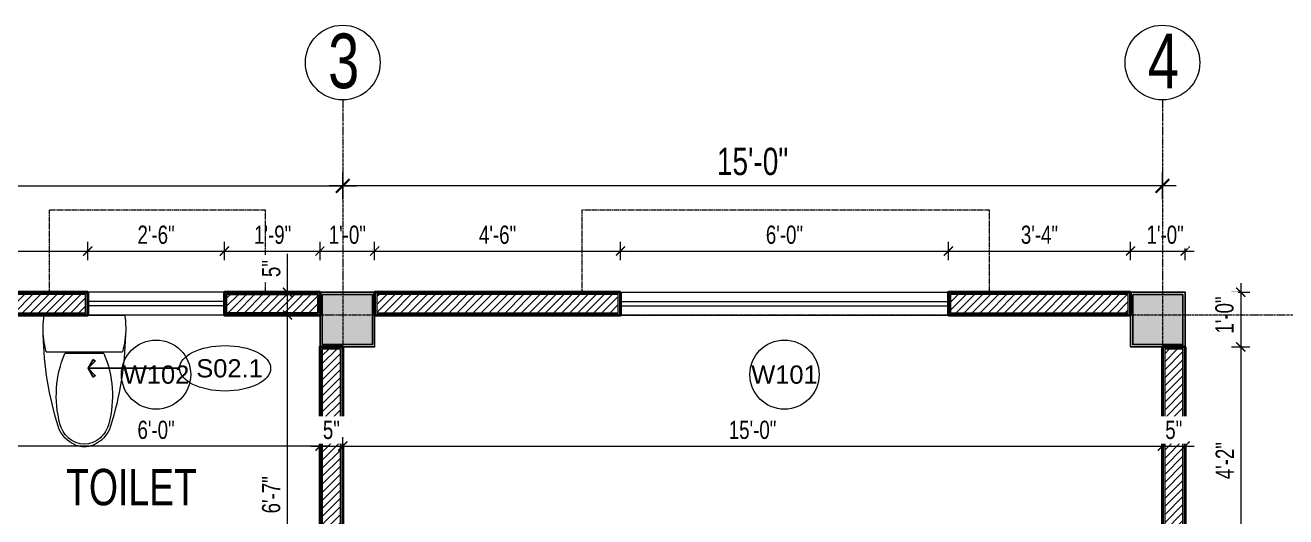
# Model space of a CAD drawing. Header units: inches. Extents: x 735 to 7643, y 526 to 1733.
# Drawn here: x 5037.6 to 5314.5, y 1404.8 to 1512.7 of the extents above; entities that cross this region are included whole.
import ezdxf
from ezdxf.enums import TextEntityAlignment as Align

# ---------------------------------------------------------------- set-up
doc = ezdxf.new("R2010")
doc.units = ezdxf.units.IN
doc.header["$MEASUREMENT"] = 0
doc.linetypes.add('DASH', pattern=[0.35, 0.25, -0.1])
doc.linetypes.add('PHANTOMX2', pattern=[5, 2.5, -0.5, 0.5, -0.5, 0.5, -0.5])
for name, color, linetype in [('COLLUM', 1, 'Continuous'), ('HATCH', 8, 'Continuous'), ('Text', 7, 'Continuous')]:
    doc.layers.add(name, color=color, linetype=linetype)
for name, color, linetype, lineweight in [('Dimension', 22, 'Continuous', 13), ('Door & Window Dim', 5, 'Continuous', 15), ('Glass', 5, 'Continuous', 9), ('grid', 9, 'Continuous', 13), ('Grid marker', 161, 'Continuous', 15), ('Grid Text', 5, 'Continuous', 15), ('I-DOOR-IDEN-N', 7, 'Continuous', 15), ('I-FURN-CODE', 171, 'Continuous', 15), ('I-WC----EXST', 7, 'Continuous', 15), ('Sunshed', 5, 'Continuous', 15), ('wall 05', 3, 'Continuous', 40), ('WINDOW', 140, 'Continuous', 9)]:
    doc.layers.add(name, color=color, linetype=linetype, lineweight=lineweight)
doc.styles.add('Arial', font='arial.ttf')
doc.styles.add('Swiss721', font='swisscl.ttf')
doc.dimstyles.new('DIM08', dxfattribs={"dimtxt": 8, "dimasz": 4, "dimexe": 4, "dimexo": 0, "dimgap": 3, "dimtad": 1, "dimdec": 1, "dimzin": 3, "dimdsep": 46, "dimlunit": 4, "dimtxsty": 'Swiss721', "dimblk": 'ARCHTICK', "dimcen": 0, "dimdle": 4, "dimclrd": 256, "dimclre": 256, "dimclrt": 256, "dimadec": 0, "dimazin": 0, "dimtfac": 1, "dimtdec": 1, "dimtofl": 0, "dimtmove": 0, "dimatfit": 3, "dimldrblk": 'ARCHTICK', "dimfxl": 4, "dimfxlon": 1, "dimtfill": 1, "dimtolj": 1, "dimtzin": 0, "dimlwd": 9, "dimlwe": 9, "dimarcsym": 0})
doc.dimstyles.new('F50', dxfattribs={"dimscale": 50, "dimtxt": 1.6, "dimasz": 1, "dimexe": 1.5, "dimexo": 1, "dimgap": 0.5, "dimtad": 1, "dimdec": 0, "dimzin": 12, "dimdsep": 46, "dimtxsty": 'Arial', "dimblk1": 'ARCHTICK', "dimblk2": 'ARCHTICK', "dimsah": 1, "dimcen": 0, "dimdle": 1.5, "dimclrd": 9, "dimclre": 9, "dimclrt": 2, "dimadec": 0, "dimazin": 3, "dimtfac": 1, "dimtdec": 0, "dimtix": 1, "dimtmove": 2, "dimatfit": 3, "dimldrblk": 'ArrowNote', "dimfxl": 1, "dimtolj": 1, "dimtzin": 0, "dimarcsym": 0})

# ---------------------------------------------------------------- blocks, each defined once
blk = doc.blocks.new('_ArchTick')
at = {"color": 0, "linetype": 'ByBlock', "const_width": 0.15}
blk.add_lwpolyline([(-0.5, -0.5), (0.5, 0.5)], dxfattribs=at)
blk = doc.blocks.new('*D493')
at = {"layer": 'Defpoints', "color": 0, "transparency": 16777216}
for p in [(5051.36, 1463.14), (4999.36, 1454.08), (5051.36, 1454.08)]:
    blk.add_point(p, dxfattribs=at)
at = {"layer": 'Dimension', "lineweight": 9, "transparency": 16777216}
for p, q in [((4999.36, 1461.14), (4999.36, 1465.14)), ((5051.36, 1461.14), (5051.36, 1465.14)), ((4997.36, 1463.14), (5053.36, 1463.14))]:
    blk.add_line(p, q, dxfattribs=at)
at = {"layer": 'Dimension', "lineweight": 9, "transparency": 16777216, "xscale": 2, "yscale": 2, "zscale": 2, "rotation": 180}
blk.add_blockref('_ArchTick', (4999.36, 1463.14), dxfattribs=at)
at = {"layer": 'Dimension', "lineweight": 9, "transparency": 16777216, "xscale": 2, "yscale": 2, "zscale": 2}
blk.add_blockref('_ArchTick', (5051.36, 1463.14), dxfattribs=at)
at = {"layer": 'Dimension', "transparency": 16777216, "insert": (5025.36, 1466.64), "char_height": 4, "attachment_point": 5, "style": 'Swiss721', "bg_fill": 3, "box_fill_scale": 1.25, "bg_fill_color": 256, "bg_fill_true_color": 13158600, "bg_fill_transparency": 0}
blk.add_mtext('\\A1;4\'-4"', dxfattribs=at)
blk = doc.blocks.new('*D494')
at = {"layer": 'Defpoints', "color": 0, "transparency": 16777216}
for p in [(5081.36, 1463.14), (5051.36, 1454.08), (5081.36, 1454.08)]:
    blk.add_point(p, dxfattribs=at)
at = {"layer": 'Door & Window Dim', "lineweight": 9, "transparency": 16777216}
for p, q in [((5051.36, 1461.14), (5051.36, 1465.14)), ((5081.36, 1461.14), (5081.36, 1465.14)), ((5049.36, 1463.14), (5083.36, 1463.14))]:
    blk.add_line(p, q, dxfattribs=at)
at = {"layer": 'Door & Window Dim', "lineweight": 9, "transparency": 16777216, "xscale": 2, "yscale": 2, "zscale": 2, "rotation": 180}
blk.add_blockref('_ArchTick', (5051.36, 1463.14), dxfattribs=at)
at = {"layer": 'Door & Window Dim', "lineweight": 9, "transparency": 16777216, "xscale": 2, "yscale": 2, "zscale": 2}
blk.add_blockref('_ArchTick', (5081.36, 1463.14), dxfattribs=at)
at = {"layer": 'Door & Window Dim', "transparency": 16777216, "insert": (5066.36, 1466.69), "char_height": 4, "attachment_point": 5, "style": 'Swiss721', "bg_fill": 3, "box_fill_scale": 1.25, "bg_fill_color": 256, "bg_fill_true_color": 13158600, "bg_fill_transparency": 0}
blk.add_mtext('\\A1;2\'-6"', dxfattribs=at)
blk = doc.blocks.new('*D495')
at = {"layer": 'Defpoints', "color": 0, "transparency": 16777216}
for p in [(5102.36, 1463.14), (5081.36, 1454.08), (5102.36, 1454.08)]:
    blk.add_point(p, dxfattribs=at)
at = {"layer": 'Dimension', "lineweight": 9, "transparency": 16777216}
for p, q in [((5081.36, 1461.14), (5081.36, 1465.14)), ((5102.36, 1461.14), (5102.36, 1465.14)), ((5079.36, 1463.14), (5104.36, 1463.14))]:
    blk.add_line(p, q, dxfattribs=at)
at = {"layer": 'Dimension', "lineweight": 9, "transparency": 16777216, "xscale": 2, "yscale": 2, "zscale": 2, "rotation": 180}
blk.add_blockref('_ArchTick', (5081.36, 1463.14), dxfattribs=at)
at = {"layer": 'Dimension', "lineweight": 9, "transparency": 16777216, "xscale": 2, "yscale": 2, "zscale": 2}
blk.add_blockref('_ArchTick', (5102.36, 1463.14), dxfattribs=at)
at = {"layer": 'Dimension', "transparency": 16777216, "insert": (5091.96, 1466.69), "char_height": 4, "attachment_point": 5, "style": 'Swiss721', "bg_fill": 3, "box_fill_scale": 1.25, "bg_fill_color": 256, "bg_fill_true_color": 13158600, "bg_fill_transparency": 0}
blk.add_mtext('\\A1;1\'-9"', dxfattribs=at)
blk = doc.blocks.new('*D413')
at = {"layer": 'Defpoints', "color": 0, "transparency": 16777216}
for p in [(5102.36, 1454.08), (5114.36, 1454.08)]:
    blk.add_point(p, dxfattribs=at)
at = {"layer": 'Dimension', "lineweight": 9, "transparency": 16777216}
for p, q in [((5102.36, 1461.14), (5102.36, 1465.14)), ((5114.36, 1461.14), (5114.36, 1465.14)), ((5100.36, 1463.14), (5116.36, 1463.14))]:
    blk.add_line(p, q, dxfattribs=at)
at = {"layer": 'Dimension', "lineweight": 9, "transparency": 16777216, "xscale": 2, "yscale": 2, "zscale": 2, "rotation": 180}
blk.add_blockref('_ArchTick', (5102.36, 1463.14), dxfattribs=at)
at = {"layer": 'Dimension', "lineweight": 9, "transparency": 16777216, "xscale": 2, "yscale": 2, "zscale": 2}
blk.add_blockref('_ArchTick', (5114.36, 1463.14), dxfattribs=at)
at = {"layer": 'Dimension', "transparency": 16777216, "insert": (5108.36, 1466.69), "char_height": 4, "attachment_point": 5, "style": 'Swiss721', "bg_fill": 3, "box_fill_scale": 1.25, "bg_fill_color": 256, "bg_fill_true_color": 13158600, "bg_fill_transparency": 0}
blk.add_mtext('\\A1;1\'-0"', dxfattribs=at)
at = {"layer": 'Defpoints', "color": 0, "transparency": 16777216}
blk.add_point((5114.36, 1463.14), dxfattribs=at)
blk = doc.blocks.new('*D414')
at = {"layer": 'Defpoints', "color": 0, "transparency": 16777216}
for p in [(5168.36, 1463.14), (5114.36, 1454.08), (5168.36, 1454.08)]:
    blk.add_point(p, dxfattribs=at)
at = {"layer": 'Dimension', "lineweight": 9, "transparency": 16777216}
for p, q in [((5114.36, 1461.14), (5114.36, 1465.14)), ((5168.36, 1461.14), (5168.36, 1465.14)), ((5112.36, 1463.14), (5170.36, 1463.14))]:
    blk.add_line(p, q, dxfattribs=at)
at = {"layer": 'Dimension', "lineweight": 9, "transparency": 16777216, "xscale": 2, "yscale": 2, "zscale": 2, "rotation": 180}
blk.add_blockref('_ArchTick', (5114.36, 1463.14), dxfattribs=at)
at = {"layer": 'Dimension', "lineweight": 9, "transparency": 16777216, "xscale": 2, "yscale": 2, "zscale": 2}
blk.add_blockref('_ArchTick', (5168.36, 1463.14), dxfattribs=at)
at = {"layer": 'Dimension', "transparency": 16777216, "insert": (5141.36, 1466.69), "char_height": 4, "attachment_point": 5, "style": 'Swiss721', "bg_fill": 3, "box_fill_scale": 1.25, "bg_fill_color": 256, "bg_fill_true_color": 13158600, "bg_fill_transparency": 0}
blk.add_mtext('\\A1;4\'-6"', dxfattribs=at)
blk = doc.blocks.new('*D496')
at = {"layer": 'Defpoints', "color": 0, "transparency": 16777216}
for p in [(5240.36, 1463.14), (5168.36, 1454.08), (5240.36, 1454.08)]:
    blk.add_point(p, dxfattribs=at)
at = {"layer": 'Door & Window Dim', "lineweight": 9, "transparency": 16777216}
for p, q in [((5168.36, 1461.14), (5168.36, 1465.14)), ((5240.36, 1461.14), (5240.36, 1465.14)), ((5166.36, 1463.14), (5242.36, 1463.14))]:
    blk.add_line(p, q, dxfattribs=at)
at = {"layer": 'Door & Window Dim', "lineweight": 9, "transparency": 16777216, "xscale": 2, "yscale": 2, "zscale": 2, "rotation": 180}
blk.add_blockref('_ArchTick', (5168.36, 1463.14), dxfattribs=at)
at = {"layer": 'Door & Window Dim', "lineweight": 9, "transparency": 16777216, "xscale": 2, "yscale": 2, "zscale": 2}
blk.add_blockref('_ArchTick', (5240.36, 1463.14), dxfattribs=at)
at = {"layer": 'Door & Window Dim', "transparency": 16777216, "insert": (5204.36, 1466.69), "char_height": 4, "attachment_point": 5, "style": 'Swiss721', "bg_fill": 3, "box_fill_scale": 1.25, "bg_fill_color": 256, "bg_fill_true_color": 13158600, "bg_fill_transparency": 0}
blk.add_mtext('\\A1;6\'-0"', dxfattribs=at)
blk = doc.blocks.new('*D497')
at = {"layer": 'Defpoints', "color": 0, "transparency": 16777216}
for p in [(5280.36, 1463.14), (5240.36, 1454.08), (5280.36, 1454.08)]:
    blk.add_point(p, dxfattribs=at)
at = {"layer": 'Dimension', "lineweight": 9, "transparency": 16777216}
for p, q in [((5240.36, 1461.14), (5240.36, 1465.14)), ((5280.36, 1461.14), (5280.36, 1465.14)), ((5238.36, 1463.14), (5282.36, 1463.14))]:
    blk.add_line(p, q, dxfattribs=at)
at = {"layer": 'Dimension', "lineweight": 9, "transparency": 16777216, "xscale": 2, "yscale": 2, "zscale": 2, "rotation": 180}
blk.add_blockref('_ArchTick', (5240.36, 1463.14), dxfattribs=at)
at = {"layer": 'Dimension', "lineweight": 9, "transparency": 16777216, "xscale": 2, "yscale": 2, "zscale": 2}
blk.add_blockref('_ArchTick', (5280.36, 1463.14), dxfattribs=at)
at = {"layer": 'Dimension', "transparency": 16777216, "insert": (5260.36, 1466.69), "char_height": 4, "attachment_point": 5, "style": 'Swiss721', "bg_fill": 3, "box_fill_scale": 1.25, "bg_fill_color": 256, "bg_fill_true_color": 13158600, "bg_fill_transparency": 0}
blk.add_mtext('\\A1;3\'-4"', dxfattribs=at)
blk = doc.blocks.new('*D415')
at = {"layer": 'Defpoints', "color": 0, "transparency": 16777216}
for p in [(5280.36, 1454.08), (5292.36, 1454.08)]:
    blk.add_point(p, dxfattribs=at)
at = {"layer": 'Dimension', "lineweight": 9, "transparency": 16777216}
for p, q in [((5280.36, 1461.14), (5280.36, 1465.14)), ((5292.36, 1461.14), (5292.36, 1465.14)), ((5278.36, 1463.14), (5294.36, 1463.14))]:
    blk.add_line(p, q, dxfattribs=at)
at = {"layer": 'Dimension', "lineweight": 9, "transparency": 16777216, "xscale": 2, "yscale": 2, "zscale": 2, "rotation": 180}
blk.add_blockref('_ArchTick', (5280.36, 1463.14), dxfattribs=at)
at = {"layer": 'Dimension', "lineweight": 9, "transparency": 16777216, "xscale": 2, "yscale": 2, "zscale": 2}
blk.add_blockref('_ArchTick', (5292.36, 1463.14), dxfattribs=at)
at = {"layer": 'Dimension', "transparency": 16777216, "insert": (5287.96, 1466.69), "char_height": 4, "attachment_point": 5, "style": 'Swiss721', "bg_fill": 3, "box_fill_scale": 1.25, "bg_fill_color": 256, "bg_fill_true_color": 13158600, "bg_fill_transparency": 0}
blk.add_mtext('\\A1;1\'-0"', dxfattribs=at)
at = {"layer": 'Defpoints', "color": 0, "transparency": 16777216}
blk.add_point((5292.36, 1463.14), dxfattribs=at)
blk = doc.blocks.new('*D416')
at = {"layer": 'Defpoints', "color": 0, "transparency": 16777216}
for p in [(5292.36, 1454.08), (5292.36, 1442.08), (5304.56, 1442.08)]:
    blk.add_point(p, dxfattribs=at)
at = {"layer": 'Dimension', "lineweight": 9, "transparency": 16777216}
for p, q in [((5302.56, 1454.08), (5306.56, 1454.08)), ((5304.56, 1456.08), (5304.56, 1440.08)), ((5302.56, 1442.08), (5306.56, 1442.08))]:
    blk.add_line(p, q, dxfattribs=at)
at = {"layer": 'Dimension', "lineweight": 9, "transparency": 16777216, "xscale": 2, "yscale": 2, "zscale": 2}
for p, rotation in [((5304.56, 1454.08), 90), ((5304.56, 1442.08), 270)]:
    blk.add_blockref('_ArchTick', p, dxfattribs=dict(at, rotation=rotation))
at = {"layer": 'Dimension', "transparency": 16777216, "insert": (5301.01, 1449.08), "char_height": 4, "attachment_point": 5, "rotation": 90, "style": 'Swiss721', "bg_fill": 3, "box_fill_scale": 1.25, "bg_fill_color": 256, "bg_fill_true_color": 13158600, "bg_fill_transparency": 0}
blk.add_mtext('\\A1;1\'-0"', dxfattribs=at)
blk = doc.blocks.new('*D498')
at = {"layer": 'Defpoints', "color": 0, "transparency": 16777216}
for p in [(5292.36, 1442.08), (5292.36, 1392.08), (5304.56, 1392.08)]:
    blk.add_point(p, dxfattribs=at)
at = {"layer": 'Dimension', "lineweight": 9, "transparency": 16777216}
for p, q in [((5304.56, 1444.08), (5304.56, 1390.08)), ((5302.56, 1442.08), (5306.56, 1442.08)), ((5302.56, 1392.08), (5306.56, 1392.08))]:
    blk.add_line(p, q, dxfattribs=at)
at = {"layer": 'Dimension', "lineweight": 9, "transparency": 16777216, "xscale": 2, "yscale": 2, "zscale": 2}
for p, rotation in [((5304.56, 1442.08), 90), ((5304.56, 1392.08), 270)]:
    blk.add_blockref('_ArchTick', p, dxfattribs=dict(at, rotation=rotation))
at = {"layer": 'Dimension', "transparency": 16777216, "insert": (5301.05, 1417.08), "char_height": 4, "attachment_point": 5, "rotation": 90, "style": 'Swiss721', "bg_fill": 3, "box_fill_scale": 1.25, "bg_fill_color": 256, "bg_fill_true_color": 13158600, "bg_fill_transparency": 0}
blk.add_mtext('\\A1;4\'-2"', dxfattribs=at)
blk = doc.blocks.new('*D453')
at = {"layer": 'Defpoints', "color": 0, "transparency": 16777216}
for p in [(5107.36, 1477.46), (4937.36, 1472.15), (5107.36, 1459.57)]:
    blk.add_point(p, dxfattribs=at)
at = {"layer": 'Dimension', "lineweight": 9, "transparency": 16777216}
for p, q in [((4937.36, 1474.46), (4937.36, 1480.46)), ((5107.36, 1474.46), (5107.36, 1480.46)), ((4934.36, 1477.46), (5110.36, 1477.46))]:
    blk.add_line(p, q, dxfattribs=at)
at = {"layer": 'Dimension', "lineweight": 9, "transparency": 16777216, "xscale": 3, "yscale": 3, "zscale": 3, "rotation": 180}
blk.add_blockref('_ArchTick', (4937.36, 1477.46), dxfattribs=at)
at = {"layer": 'Dimension', "lineweight": 9, "transparency": 16777216, "xscale": 3, "yscale": 3, "zscale": 3}
blk.add_blockref('_ArchTick', (5107.36, 1477.46), dxfattribs=at)
at = {"layer": 'Dimension', "transparency": 16777216, "insert": (5022.36, 1482.72), "char_height": 6, "attachment_point": 5, "style": 'Swiss721', "bg_fill": 3, "box_fill_scale": 1.25, "bg_fill_color": 256, "bg_fill_true_color": 13158600, "bg_fill_transparency": 0}
blk.add_mtext('\\A1;14\'-2"', dxfattribs=at)
blk = doc.blocks.new('*D454')
at = {"layer": 'Defpoints', "color": 0, "transparency": 16777216}
for p in [(5107.36, 1477.46), (5287.36, 1472.89), (5107.36, 1459.57)]:
    blk.add_point(p, dxfattribs=at)
at = {"layer": 'Dimension', "lineweight": 9, "transparency": 16777216}
for p, q in [((5107.36, 1474.46), (5107.36, 1480.46)), ((5287.36, 1474.46), (5287.36, 1480.46)), ((5290.36, 1477.46), (5104.36, 1477.46))]:
    blk.add_line(p, q, dxfattribs=at)
at = {"layer": 'Dimension', "lineweight": 9, "transparency": 16777216, "xscale": 3, "yscale": 3, "zscale": 3, "rotation": 180}
blk.add_blockref('_ArchTick', (5107.36, 1477.46), dxfattribs=at)
at = {"layer": 'Dimension', "lineweight": 9, "transparency": 16777216, "xscale": 3, "yscale": 3, "zscale": 3}
blk.add_blockref('_ArchTick', (5287.36, 1477.46), dxfattribs=at)
at = {"layer": 'Dimension', "transparency": 16777216, "insert": (5197.36, 1482.78), "char_height": 6, "attachment_point": 5, "style": 'Swiss721', "bg_fill": 3, "box_fill_scale": 1.25, "bg_fill_color": 256, "bg_fill_true_color": 13158600, "bg_fill_transparency": 0}
blk.add_mtext('\\A1;15\'-0"', dxfattribs=at)
blk = doc.blocks.new('*D464')
at = {"layer": 'Defpoints', "color": 0, "transparency": 16777216}
for p in [(5030.36, 1420.28), (5030.36, 1420.06), (5102.36, 1420.06)]:
    blk.add_point(p, dxfattribs=at)
at = {"layer": 'Dimension', "lineweight": 9, "transparency": 16777216}
for p, q in [((5104.36, 1420.28), (5028.36, 1420.28)), ((5030.36, 1420.06), (5030.36, 1422.28)), ((5102.36, 1420.06), (5102.36, 1422.28))]:
    blk.add_line(p, q, dxfattribs=at)
at = {"layer": 'Dimension', "lineweight": 9, "transparency": 16777216, "xscale": 2, "yscale": 2, "zscale": 2, "rotation": 180}
blk.add_blockref('_ArchTick', (5030.36, 1420.28), dxfattribs=at)
at = {"layer": 'Dimension', "lineweight": 9, "transparency": 16777216, "xscale": 2, "yscale": 2, "zscale": 2}
blk.add_blockref('_ArchTick', (5102.36, 1420.28), dxfattribs=at)
at = {"layer": 'Dimension', "transparency": 16777216, "insert": (5066.36, 1423.83), "char_height": 4, "attachment_point": 5, "style": 'Swiss721', "bg_fill": 3, "box_fill_scale": 1.25, "bg_fill_color": 256, "bg_fill_true_color": 13158600, "bg_fill_transparency": 0}
blk.add_mtext('\\A1;6\'-0"', dxfattribs=at)
blk = doc.blocks.new('*D470')
at = {"layer": 'Defpoints', "color": 0, "transparency": 16777216}
blk.add_point((5107.36, 1416.81), dxfattribs=at)
at = {"layer": 'Dimension', "lineweight": 9, "transparency": 16777216}
for p, q in [((5100.36, 1420.28), (5109.36, 1420.28)), ((5102.36, 1420.06), (5102.36, 1422.28)), ((5107.36, 1418.28), (5107.36, 1422.28))]:
    blk.add_line(p, q, dxfattribs=at)
at = {"layer": 'Dimension', "lineweight": 9, "transparency": 16777216, "xscale": 2, "yscale": 2, "zscale": 2, "rotation": 180}
blk.add_blockref('_ArchTick', (5102.36, 1420.28), dxfattribs=at)
at = {"layer": 'Dimension', "lineweight": 9, "transparency": 16777216, "xscale": 2, "yscale": 2, "zscale": 2}
blk.add_blockref('_ArchTick', (5107.36, 1420.28), dxfattribs=at)
at = {"layer": 'Dimension', "transparency": 16777216, "insert": (5104.86, 1423.82), "char_height": 4, "attachment_point": 5, "style": 'Swiss721', "bg_fill": 3, "box_fill_scale": 1.25, "bg_fill_color": 256, "bg_fill_true_color": 13158600, "bg_fill_transparency": 0}
blk.add_mtext('\\A1;5"', dxfattribs=at)
at = {"layer": 'Defpoints', "color": 0, "transparency": 16777216}
for p in [(5107.36, 1420.28), (5102.36, 1420.06)]:
    blk.add_point(p, dxfattribs=at)
blk = doc.blocks.new('*D471')
at = {"layer": 'Defpoints', "color": 0, "transparency": 16777216}
for p in [(5287.36, 1420.28), (5107.36, 1416.81), (5287.36, 1409.4)]:
    blk.add_point(p, dxfattribs=at)
at = {"layer": 'Dimension', "lineweight": 9, "transparency": 16777216}
for p, q in [((5105.36, 1420.28), (5289.36, 1420.28)), ((5107.36, 1418.28), (5107.36, 1422.28)), ((5287.36, 1418.28), (5287.36, 1422.28))]:
    blk.add_line(p, q, dxfattribs=at)
at = {"layer": 'Dimension', "lineweight": 9, "transparency": 16777216, "xscale": 2, "yscale": 2, "zscale": 2, "rotation": 180}
blk.add_blockref('_ArchTick', (5107.36, 1420.28), dxfattribs=at)
at = {"layer": 'Dimension', "lineweight": 9, "transparency": 16777216, "xscale": 2, "yscale": 2, "zscale": 2}
blk.add_blockref('_ArchTick', (5287.36, 1420.28), dxfattribs=at)
at = {"layer": 'Dimension', "transparency": 16777216, "insert": (5197.36, 1423.83), "char_height": 4, "attachment_point": 5, "style": 'Swiss721', "bg_fill": 3, "box_fill_scale": 1.25, "bg_fill_color": 256, "bg_fill_true_color": 13158600, "bg_fill_transparency": 0}
blk.add_mtext('\\A1;15\'-0"', dxfattribs=at)
blk = doc.blocks.new('*D472')
at = {"layer": 'Defpoints', "color": 0, "transparency": 16777216}
for p in [(5287.36, 1409.4), (5292.36, 1409.4)]:
    blk.add_point(p, dxfattribs=at)
at = {"layer": 'Dimension', "lineweight": 9, "transparency": 16777216}
for p, q in [((5285.36, 1420.28), (5294.36, 1420.28)), ((5287.36, 1418.28), (5287.36, 1422.28)), ((5292.36, 1418.28), (5292.36, 1422.28))]:
    blk.add_line(p, q, dxfattribs=at)
at = {"layer": 'Dimension', "lineweight": 9, "transparency": 16777216, "xscale": 2, "yscale": 2, "zscale": 2, "rotation": 180}
blk.add_blockref('_ArchTick', (5287.36, 1420.28), dxfattribs=at)
at = {"layer": 'Dimension', "lineweight": 9, "transparency": 16777216, "xscale": 2, "yscale": 2, "zscale": 2}
blk.add_blockref('_ArchTick', (5292.36, 1420.28), dxfattribs=at)
at = {"layer": 'Dimension', "transparency": 16777216, "insert": (5289.86, 1423.82), "char_height": 4, "attachment_point": 5, "style": 'Swiss721', "bg_fill": 3, "box_fill_scale": 1.25, "bg_fill_color": 256, "bg_fill_true_color": 13158600, "bg_fill_transparency": 0}
blk.add_mtext('\\A1;5"', dxfattribs=at)
at = {"layer": 'Defpoints', "color": 0, "transparency": 16777216}
blk.add_point((5292.36, 1420.28), dxfattribs=at)
blk = doc.blocks.new('*D475')
at = {"layer": 'Defpoints', "color": 0, "transparency": 16777216}
for p in [(5095.21, 1449.08), (5100.5, 1449.08), (5099.03, 1370.08)]:
    blk.add_point(p, dxfattribs=at)
at = {"layer": 'Dimension', "lineweight": 9, "transparency": 16777216}
for p, q in [((5095.21, 1368.08), (5095.21, 1451.08)), ((5097.21, 1449.08), (5093.21, 1449.08)), ((5097.21, 1370.08), (5093.21, 1370.08))]:
    blk.add_line(p, q, dxfattribs=at)
at = {"layer": 'Dimension', "lineweight": 9, "transparency": 16777216, "xscale": 2, "yscale": 2, "zscale": 2}
for p, rotation in [((5095.21, 1449.08), 90), ((5095.21, 1370.08), 270)]:
    blk.add_blockref('_ArchTick', p, dxfattribs=dict(at, rotation=rotation))
at = {"layer": 'Dimension', "transparency": 16777216, "insert": (5091.66, 1409.58), "char_height": 4, "attachment_point": 5, "rotation": 90, "style": 'Swiss721', "bg_fill": 3, "box_fill_scale": 1.25, "bg_fill_color": 256, "bg_fill_true_color": 13158600, "bg_fill_transparency": 0}
blk.add_mtext('\\A1;6\'-7"', dxfattribs=at)
blk = doc.blocks.new('*D476')
at = {"layer": 'Defpoints', "color": 0, "transparency": 16777216}
for p in [(5095.21, 1454.08), (5100.5, 1454.08), (5100.5, 1449.08)]:
    blk.add_point(p, dxfattribs=at)
at = {"layer": 'Dimension', "lineweight": 9, "transparency": 16777216}
for p, q in [((5095.21, 1454.08), (5095.21, 1462.5)), ((5097.21, 1454.08), (5093.21, 1454.08)), ((5095.21, 1447.08), (5095.21, 1454.08)), ((5097.21, 1449.08), (5093.21, 1449.08))]:
    blk.add_line(p, q, dxfattribs=at)
at = {"layer": 'Dimension', "lineweight": 9, "transparency": 16777216, "xscale": 2, "yscale": 2, "zscale": 2}
for p, rotation in [((5095.21, 1454.08), 90), ((5095.21, 1449.08), 270)]:
    blk.add_blockref('_ArchTick', p, dxfattribs=dict(at, rotation=rotation))
at = {"layer": 'Dimension', "transparency": 16777216, "insert": (5091.67, 1459.29), "char_height": 4, "attachment_point": 5, "rotation": 90, "style": 'Swiss721', "bg_fill": 3, "box_fill_scale": 1.25, "bg_fill_color": 256, "bg_fill_true_color": 13158600, "bg_fill_transparency": 0}
blk.add_mtext('\\A1;5"', dxfattribs=at)
blk = doc.blocks.new('wall&door')
at = {"color": 0, "linetype": 'ByBlock', "lineweight": -2}
blk.add_circle((0, 0), 3.04, dxfattribs=at)
at = {"color": 0, "linetype": 'ByBlock', "lineweight": -2, "ltscale": 25.4, "style": 'Arial'}
blk.add_attdef('PT1', text='', height=1.6, dxfattribs=at).set_placement((0, 0), align=Align.MIDDLE_CENTER)
blk = doc.blocks.new('$plan$00000388')
for p, q in [((-202.5, -209.5), (-202.5, 209.5)), ((0, -220.8), (0, 220.8)), ((-211.8, 107.7), (-211.8, -107.7))]:
    blk.add_line(p, q)
blk.add_lwpolyline([(-202.5, -209.5), (-151.6, -220.9), (-102.2, -226.4), (-50.2, -226.4), (0, -220.8)])
for centre, radius, start, end in [((-70.5, -1596.9), 1822.9, 91.22237, 107.24774), ((-76.2, -236.2), 463.3, 97.73995, 105.82198), ((-76.2, -236.2), 463.3, 80.53768, 97.73995), ((-562.5, -12.2), 163.6, 107.24774, 159.54761), ((-443.4, -448.2), 602.2, 67.37374, 104.77857), ((-580.4, 0), 128.7, 136.85426, 223.14574), ((-555.5, -23.3), 162.7, 104.77857, 136.85426), ((-595.2, 0), 128.7, 159.54761, 200.45239), ((-562.5, 12.2), 163.6, 200.45239, 252.75226), ((-555.5, 23.3), 162.7, 223.14574, 255.22143), ((-443.4, 448.2), 602.2, 255.22143, 292.62626), ((-70.5, 1596.9), 1822.9, 252.75226, 268.77763)]:
    blk.add_arc(centre, radius, start, end)
blk = doc.blocks.new('ArrowNote')
at = {"linetype": 'ByBlock', "lineweight": -2}
h = blk.add_hatch(color=0, dxfattribs=at)
h.paths.add_polyline_path([(-0.56, -0.96), (-0.79, -0.79), (0, 0)])
h.paths.add_polyline_path([(-0.56, 0.96), (0, 0), (-0.79, 0.79)])
at = {"color": 0, "linetype": 'ByBlock', "lineweight": -2}
blk.add_lwpolyline([(0, 0), (-2, 0)], dxfattribs=at)
for points in [[(-0.56, 0.96), (0, 0), (-0.79, 0.79)], [(-0.56, -0.96), (-0.79, -0.79), (0, 0)]]:
    blk.add_lwpolyline(points, close=True, dxfattribs=at)
blk = doc.blocks.new('Floor Fin')
at = {"extrusion": (0, 0, -1)}
blk.add_ellipse((0, 0), major_axis=(4, 0), ratio=0.5, start_param=4.712389, end_param=10.995574, dxfattribs=at)
at = {"color": 0, "linetype": 'ByBlock', "lineweight": -2, "ltscale": 25.4, "style": 'Arial'}
blk.add_attdef('CA3', text='', height=1.6, dxfattribs=at).set_placement((0, 0), align=Align.MIDDLE_CENTER)

msp = doc.modelspace()

# ---------------------------------------------------------------- linework, layer by layer
at = {"layer": 'Glass', "ltscale": 10}
for points in [[(5081.36, 1452.08), (5051.36, 1452.08)], [(5081.36, 1451.08), (5051.36, 1451.08)], [(5168.36, 1452.08), (5240.36, 1452.08)], [(5168.36, 1451.08), (5240.36, 1451.08)]]:
    msp.add_lwpolyline(points, dxfattribs=at)
at = {"layer": 'Grid marker'}
for centre in [(5107.36, 1504.54), (5287.36, 1504.54)]:
    msp.add_circle(centre, 8.21, dxfattribs=at)
at = {"layer": 'HATCH', "lineweight": 0}
msp.add_lwpolyline([(5106.86, 1441.58), (5102.86, 1441.58), (5102.86, 1314.58), (5106.86, 1314.58)], close=True, dxfattribs=at)
at = {"layer": 'wall 05'}
msp.add_lwpolyline([(5107.36, 1442.08), (5102.36, 1442.08), (5102.36, 1314.08), (5107.36, 1314.08)], close=True, dxfattribs=at)
at = {"layer": 'WINDOW', "linetype": 'Continuous', "ltscale": 10}
for points in [[(5081.36, 1454.08), (5051.36, 1454.08)], [(5168.36, 1454.08), (5240.36, 1454.08)], [(5081.36, 1449.08), (5051.36, 1449.08)], [(5168.36, 1449.08), (5240.36, 1449.08)]]:
    msp.add_lwpolyline(points, dxfattribs=at)

# ---------------------------------------------------------------- block references
at = {"layer": 'I-DOOR-IDEN-N'}
ref = msp.add_blockref('wall&door', (5066.36, 1435.99), dxfattribs=dict(at, xscale=2.5, yscale=2.5, zscale=2.5))
ref.add_attrib('PT1', 'W102', dxfattribs={"layer": '0', "color": 7, "linetype": 'ByBlock', "lineweight": -2, "ltscale": 25.4, "height": 4, "style": 'Arial'}).set_placement((5066.36, 1435.99), align=Align.MIDDLE_CENTER)
ref = msp.add_blockref('wall&door', (5204.36, 1435.99), dxfattribs=dict(at, xscale=2.5, yscale=2.5, zscale=2.5))
ref.add_attrib('PT1', 'W101', dxfattribs={"layer": '0', "color": 7, "linetype": 'ByBlock', "lineweight": -2, "ltscale": 25.4, "height": 4, "style": 'Arial'}).set_placement((5204.36, 1435.99), align=Align.MIDDLE_CENTER)

# ---------------------------------------------------------------- texts
at = {"layer": 'Grid Text', "char_height": 12, "attachment_point": 2, "style": 'Swiss721'}
for s, insert in [('3', (5107.57, 1510.91)), ('4', (5287.57, 1510.91))]:
    msp.add_mtext(s, dxfattribs=dict(at, insert=insert))
at = {"layer": 'Text', "insert": (5046.61, 1415.28), "char_height": 8, "width": 92.6076, "attachment_point": 1, "style": 'Swiss721'}
msp.add_mtext('TOILET', dxfattribs=at)

# ---------------------------------------------------------------- leaders
at = {"layer": 'I-FURN-CODE'}
msp.add_leader([(5051.41, 1437.37), (5063.29, 1437.37), (5071.52, 1437.37)], dimstyle='F50', override={"dimasz": 0.04, "dimtad": 0, "dimfxl": 0.18}, dxfattribs=at)

# ---------------------------------------------------------------- next in the draw order: dimensions: what is measured, and where the dimension line sits
at = {"layer": 'Dimension'}
dim = msp.add_linear_dim(base=(5051.36, 1463.14), p1=(4999.36, 1454.08), p2=(5051.36, 1454.08), dimstyle='DIM08', override={"dimscale": 0.5, "dimarcsym": 2}, dxfattribs=at)
dim.commit()
dim.dimension.update_dxf_attribs({"geometry": '*D493', "text_midpoint": (5025.36, 1466.64)})

# ---------------------------------------------------------------- next in the draw order: dimensions: what is measured, and where the dimension line sits
at = {"layer": 'Door & Window Dim'}
dim = msp.add_linear_dim(base=(5081.36, 1463.14), p1=(5051.36, 1454.08), p2=(5081.36, 1454.08), dimstyle='DIM08', override={"dimscale": 0.5, "dimarcsym": 2}, dxfattribs=at)
dim.commit()
dim.dimension.update_dxf_attribs({"geometry": '*D494', "text_midpoint": (5066.36, 1466.69)})

# ---------------------------------------------------------------- next in the draw order: linework, layer by layer
at = {"layer": 'HATCH', "lineweight": 0}
msp.add_lwpolyline([(5050.86, 1453.58), (4999.86, 1453.58), (4999.86, 1449.58), (5025.86, 1449.58), (5025.86, 1365.58), (5071.86, 1365.58), (5071.86, 1369.58), (5029.86, 1369.58), (5029.86, 1449.58), (5050.86, 1449.58)], close=True, dxfattribs=at)
at = {"layer": 'wall 05'}
msp.add_lwpolyline([(5051.36, 1454.08), (4999.36, 1454.08), (4999.36, 1449.08), (5025.36, 1449.08), (5025.36, 1365.08), (5072.36, 1365.08), (5072.36, 1370.08), (5030.36, 1370.08), (5030.36, 1449.08), (5051.36, 1449.08)], close=True, dxfattribs=at)

# ---------------------------------------------------------------- next in the draw order: dimensions: what is measured, and where the dimension line sits
at = {"layer": 'Dimension'}
dim = msp.add_linear_dim(base=(5102.36, 1463.14), p1=(5081.36, 1454.08), p2=(5102.36, 1454.08), dimstyle='DIM08', override={"dimscale": 0.5, "dimarcsym": 2}, dxfattribs=at)
dim.commit()
dim.dimension.update_dxf_attribs({"geometry": '*D495', "text_midpoint": (5091.96, 1463.14), "dimtype": 160})

# ---------------------------------------------------------------- next in the draw order: dimensions: what is measured, and where the dimension line sits
dim = msp.add_linear_dim(base=(5114.36, 1463.14), p1=(5102.36, 1454.08), p2=(5114.36, 1454.08), dimstyle='DIM08', override={"dimscale": 0.5, "dimarcsym": 2}, dxfattribs=at)
dim.commit()
dim.dimension.update_dxf_attribs({"geometry": '*D413', "text_midpoint": (5108.36, 1463.14), "dimtype": 160})

# ---------------------------------------------------------------- next in the draw order: hatches: boundary and pattern name
at = {"layer": 'HATCH', "lineweight": 0}
h = msp.add_hatch(dxfattribs=at)
h.set_pattern_fill('ANSI31', color=256, scale=10, style=0)
h.set_pattern_definition([(45, (-141572.9322, -170346.7536), (-0.8838834765, 0.8838834765), [])])
h.paths.add_polyline_path([(5106.86, 1441.58), (5102.86, 1441.58), (5102.86, 1314.58), (5106.86, 1314.58)])
h.paths.add_polyline_path([(5101.86, 1449.58), (5101.86, 1453.58), (5081.86, 1453.58), (5081.86, 1449.58)])

# ---------------------------------------------------------------- next in the draw order: linework, layer by layer
at = {"layer": 'grid', "linetype": 'PHANTOMX2', "ltscale": 0.2}
msp.add_line((5107.36, 1496.33), (5107.36, 945.76), dxfattribs=at)
at = {"layer": 'HATCH'}
msp.add_lwpolyline([(5101.86, 1453.58), (5081.86, 1453.58), (5081.86, 1449.58), (5101.86, 1449.58)], close=True, dxfattribs=at)
at = {"layer": 'wall 05'}
msp.add_lwpolyline([(5102.36, 1454.08), (5081.36, 1454.08), (5081.36, 1449.08), (5102.36, 1449.08)], close=True, dxfattribs=at)

# ---------------------------------------------------------------- next in the draw order: dimensions: what is measured, and where the dimension line sits
at = {"layer": 'Dimension'}
dim = msp.add_linear_dim(base=(5168.36, 1463.14), p1=(5114.36, 1454.08), p2=(5168.36, 1454.08), dimstyle='DIM08', override={"dimscale": 0.5, "dimarcsym": 2}, dxfattribs=at)
dim.commit()
dim.dimension.update_dxf_attribs({"geometry": '*D414', "text_midpoint": (5141.36, 1466.69)})

# ---------------------------------------------------------------- next in the draw order: linework, layer by layer
at = {"layer": 'COLLUM'}
msp.add_lwpolyline([(5102.36, 1454.08), (5114.36, 1454.08), (5114.36, 1442.08), (5102.36, 1442.08)], close=True, dxfattribs=at)
at = {"layer": 'HATCH'}
msp.add_lwpolyline([(5102.86, 1453.58), (5113.86, 1453.58), (5113.86, 1442.58), (5102.86, 1442.58)], close=True, dxfattribs=at)

# ---------------------------------------------------------------- next in the draw order: dimensions: what is measured, and where the dimension line sits
at = {"layer": 'Dimension'}
dim = msp.add_linear_dim(base=(5107.36, 1477.46), p1=(4937.36, 1472.15), p2=(5107.36, 1459.57), dimstyle='DIM08', override={"dimscale": 0.75, "dimarcsym": 1}, dxfattribs=at)
dim.commit()
dim.dimension.update_dxf_attribs({"geometry": '*D453', "text_midpoint": (5022.36, 1482.72)})
at = {"layer": 'Door & Window Dim'}
dim = msp.add_linear_dim(base=(5240.36, 1463.14), p1=(5168.36, 1454.08), p2=(5240.36, 1454.08), dimstyle='DIM08', override={"dimscale": 0.5, "dimarcsym": 2}, dxfattribs=at)
dim.commit()
dim.dimension.update_dxf_attribs({"geometry": '*D496', "text_midpoint": (5204.36, 1466.69)})

# ---------------------------------------------------------------- next in the draw order: linework, layer by layer
at = {"layer": 'HATCH', "lineweight": 0}
msp.add_lwpolyline([(5167.86, 1453.58), (5114.86, 1453.58), (5114.86, 1449.58), (5167.86, 1449.58)], close=True, dxfattribs=at)
at = {"layer": 'Sunshed', "linetype": 'DASH'}
msp.add_lwpolyline([(5081.36, 1454.08), (5090.36, 1454.08), (5090.36, 1472.08), (5042.86, 1472.08), (5042.86, 1472.08), (5042.86, 1454.08), (5051.36, 1454.08)], dxfattribs=at)
at = {"layer": 'wall 05'}
msp.add_lwpolyline([(5168.36, 1454.08), (5114.36, 1454.08), (5114.36, 1449.08), (5168.36, 1449.08)], close=True, dxfattribs=at)

# ---------------------------------------------------------------- next in the draw order: dimensions: what is measured, and where the dimension line sits
at = {"layer": 'Dimension'}
dim = msp.add_linear_dim(base=(5280.36, 1463.14), p1=(5240.36, 1454.08), p2=(5280.36, 1454.08), dimstyle='DIM08', override={"dimscale": 0.5, "dimarcsym": 2}, dxfattribs=at)
dim.commit()
dim.dimension.update_dxf_attribs({"geometry": '*D497', "text_midpoint": (5260.36, 1466.69)})

# ---------------------------------------------------------------- next in the draw order: dimensions: what is measured, and where the dimension line sits
dim = msp.add_linear_dim(base=(5292.36, 1463.14), p1=(5280.36, 1454.08), p2=(5292.36, 1454.08), dimstyle='DIM08', override={"dimscale": 0.5, "dimarcsym": 2}, dxfattribs=at)
dim.commit()
dim.dimension.update_dxf_attribs({"geometry": '*D415', "text_midpoint": (5287.96, 1463.14), "dimtype": 160})

# ---------------------------------------------------------------- next in the draw order: linework, layer by layer
at = {"layer": 'grid', "linetype": 'PHANTOMX2', "ltscale": 0.2}
msp.add_line((5287.36, 1496.33), (5287.36, 945.76), dxfattribs=at)
at = {"layer": 'HATCH', "lineweight": 0}
msp.add_lwpolyline([(5279.86, 1453.58), (5240.86, 1453.58), (5240.86, 1449.58), (5279.86, 1449.58)], close=True, dxfattribs=at)
at = {"layer": 'wall 05'}
msp.add_lwpolyline([(5280.36, 1454.08), (5240.36, 1454.08), (5240.36, 1449.08), (5280.36, 1449.08)], close=True, dxfattribs=at)

# ---------------------------------------------------------------- next in the draw order: dimensions: what is measured, and where the dimension line sits
at = {"layer": 'Dimension'}
dim = msp.add_linear_dim(base=(5304.56, 1442.08), p1=(5292.36, 1454.08), p2=(5292.36, 1442.08), angle=90, dimstyle='DIM08', override={"dimscale": 0.5, "dimarcsym": 2}, dxfattribs=at)
dim.commit()
dim.dimension.update_dxf_attribs({"geometry": '*D416', "text_midpoint": (5304.56, 1449.08), "dimtype": 160})

# ---------------------------------------------------------------- next in the draw order: linework, layer by layer
at = {"layer": 'grid', "linetype": 'PHANTOMX2', "ltscale": 0.2}
msp.add_line((5339.23, 1449.08), (4648.23, 1449.08), dxfattribs=at)

# ---------------------------------------------------------------- next in the draw order: dimensions: what is measured, and where the dimension line sits
at = {"layer": 'Dimension'}
for base, p1, p2, angle, override, picture, middle in [((5107.36, 1477.46), (5287.36, 1472.89), (5107.36, 1459.57), 180, {"dimscale": 0.75, "dimarcsym": 1}, '*D454', (5197.36, 1482.78)), ((5304.56, 1392.08), (5292.36, 1442.08), (5292.36, 1392.08), 90, {"dimscale": 0.5, "dimarcsym": 2}, '*D498', (5301.05, 1417.08))]:
    dim = msp.add_linear_dim(base=base, p1=p1, p2=p2, angle=angle, dimstyle='DIM08', override=override, dxfattribs=at)
    dim.commit()
    dim.dimension.update_dxf_attribs({"geometry": picture, "text_midpoint": middle})

# ---------------------------------------------------------------- next in the draw order: hatches: boundary and pattern name
at = {"layer": 'HATCH', "lineweight": 0}
h = msp.add_hatch(dxfattribs=at)
h.set_pattern_fill('ANSI31', color=256, scale=10, style=0)
h.set_pattern_definition([(45, (-407953.158, -239425.4894), (-0.8838834765, 0.8838834765), [])])
h.paths.add_polyline_path([(4929.86, 1223.58), (4704.86, 1223.58), (4704.86, 1219.58), (4929.86, 1219.58)])
h.paths.add_polyline_path([(4696.86, 1333.58), (4692.86, 1333.58), (4692.86, 1296.58), (4696.86, 1296.58), (4864.86, 1296.58), (4864.86, 1300.58), (4696.86, 1300.58)])
h.paths.add_polyline_path([(4696.86, 1226.58), (4696.86, 1224.58)])
h.paths.add_polyline_path([(4696.86, 1211.58), (4692.86, 1211.58), (4692.86, 1188.58), (4696.86, 1188.58)])
h.paths.add_polyline_path([(4994.86, 1369.58), (4941.86, 1369.58), (4941.86, 1441.58), (4937.86, 1441.58), (4937.86, 1369.58), (4864.86, 1369.58), (4864.86, 1418.58), (4860.86, 1418.58), (4860.86, 1346.58), (4864.86, 1346.58), (4864.86, 1365.58), (4994.86, 1365.58)])
h.paths.add_polyline_path([(5050.86, 1453.58), (4999.36, 1453.58), (4999.36, 1449.58), (5025.86, 1449.58), (5025.86, 1365.58), (5071.86, 1365.58), (5071.86, 1369.58), (5029.86, 1369.58), (5029.86, 1449.58), (5050.86, 1449.58)])
h.paths.add_polyline_path([(5291.86, 1320.08), (5287.86, 1320.08), (5287.86, 1268.58), (5102.86, 1268.58), (5102.86, 1224.58), (5106.86, 1224.58), (5106.86, 1264.58), (5287.86, 1264.58), (5287.86, 1224.58), (5291.86, 1224.58)])
h.paths.add_polyline_path([(5167.86, 1453.58), (5114.86, 1453.58), (5114.86, 1449.58), (5167.86, 1449.58)])
h.paths.add_polyline_path([(4968.36, 1453.58), (4942.86, 1453.58), (4942.86, 1449.58), (4968.36, 1449.58)])
h.paths.add_polyline_path([(4882.36, 1453.58), (4820.34, 1453.58), (4820.34, 1449.58), (4882.36, 1449.58)])
h.paths.add_polyline_path([(4929.86, 1453.58), (4913.36, 1453.58), (4913.36, 1449.58), (4929.86, 1449.58)])
h.paths.add_polyline_path([(5291.86, 1441.58), (5287.86, 1441.58), (5287.86, 1393.08), (5291.86, 1393.08)])
h.paths.add_polyline_path([(5279.86, 1449.58), (5279.86, 1453.58), (5240.86, 1453.58), (5240.86, 1449.58)])
h.paths.add_polyline_path([(4696.86, 1441.58), (4692.86, 1441.58), (4692.86, 1406.58), (4696.86, 1406.58)])
h.paths.add_polyline_path([(4704.86, 1453.58), (4704.86, 1449.58), (4747.34, 1449.58), (4747.34, 1453.58)])
at = {"layer": 'HATCH'}
h = msp.add_hatch(dxfattribs=at)
h.set_pattern_fill('AR-CONC', color=256, scale=0.75, style=0)
h.set_pattern_definition([(50, (-407953.158, -239425.4894), (5.37945137, -0.470641012), [0.5625, -6.1875]), (355, (-407953.158, -239425.4894), (-1.040635, 5.641441), [0.45, -4.95]), (100.4514, (-407952.71, -239425.5287), (4.338820363, 5.170796565), [0.478051425, -5.25856584]), (46.1842, (-407953.158, -239423.9894), (8.004307865, -1.24139261), [0.84375, -9.28125]), (96.6356, (-407952.491, -239424.093), (7.00997029, 7.30588403), [0.71707716, -7.8878475]), (351.1842, (-407953.158, -239423.9894), (7.00996459, 7.3058895), [0.675, -7.425]), (21, (-407952.408, -239424.3644), (4.47680289, -3.01964168), [0.5625, -6.1875]), (326, (-407952.408, -239424.3644), (1.82486499, 5.43862534), [0.45, -4.95]), (71.4514, (-407952.035, -239424.616), (6.301669714, 2.418978725), [0.478051425, -5.25856584]), (37.5, (-407953.158, -239425.4894), (0.091198915, 2.496703904), [0, -4.89, 0, -5.025, 0, -4.96875]), (7.5, (-407953.158, -239425.4894), (1.973021531, 2.958087839), [0, -2.865, 0, -4.7775, 0, -1.89375]), (327.5, (-407954.8305, -239425.4894), (4.003668271, -0.169161538), [0, -1.875, 0, -5.85, 0, -7.7625]), (317.5, (-407955.5805, -239425.4894), (4.37389627, 0.750787367), [0, -2.4375, 0, -3.885, 0, -5.5125])])
h.paths.add_polyline_path([(5102.86, 1453.58), (5113.86, 1453.58), (5113.86, 1442.58), (5102.86, 1442.58)])
h.paths.add_polyline_path([(5280.86, 1453.58), (5291.86, 1453.58), (5291.86, 1442.58), (5280.86, 1442.58)])

# ---------------------------------------------------------------- next in the draw order: linework, layer by layer
at = {"layer": 'COLLUM'}
msp.add_lwpolyline([(5280.36, 1454.08), (5292.36, 1454.08), (5292.36, 1442.08), (5280.36, 1442.08)], close=True, dxfattribs=at)
at = {"layer": 'HATCH'}
msp.add_lwpolyline([(5280.86, 1453.58), (5291.86, 1453.58), (5291.86, 1442.58), (5280.86, 1442.58)], close=True, dxfattribs=at)
at = {"layer": 'HATCH', "lineweight": 0}
msp.add_lwpolyline([(5291.86, 1441.58), (5287.86, 1441.58), (5287.86, 1392.58), (5291.86, 1392.58)], close=True, dxfattribs=at)
at = {"layer": 'Sunshed', "linetype": 'DASH'}
msp.add_lwpolyline([(5240.36, 1454.08), (5249.36, 1454.08), (5249.36, 1472.08), (5159.86, 1472.08), (5159.86, 1472.08), (5159.86, 1454.08), (5168.36, 1454.08)], dxfattribs=at)
at = {"layer": 'wall 05'}
msp.add_lwpolyline([(5292.36, 1442.08), (5287.36, 1442.08), (5287.36, 1392.08), (5292.36, 1392.08)], close=True, dxfattribs=at)

# ---------------------------------------------------------------- next in the draw order: dimensions: what is measured, and where the dimension line sits
at = {"layer": 'Dimension'}
dim = msp.add_linear_dim(base=(5030.36, 1420.28), p1=(5102.36, 1420.06), p2=(5030.36, 1420.06), dimstyle='DIM08', override={"dimscale": 0.5, "dimarcsym": 2}, dxfattribs=at)
dim.commit()
dim.dimension.update_dxf_attribs({"geometry": '*D464', "text_midpoint": (5066.36, 1423.83)})

# ---------------------------------------------------------------- next in the draw order: block references
at = {"layer": 'I-WC----EXST', "xscale": -0.0400000000372529, "yscale": 0.0400000000372529, "zscale": 0.04, "rotation": 270}
msp.add_blockref('$plan$00000388', (5050.61, 1449.08), dxfattribs=at)
msp.add_blockref('$plan$00000388', (5050.61, 1449.08), dxfattribs=at)

# ---------------------------------------------------------------- next in the draw order: dimensions: what is measured, and where the dimension line sits
at = {"layer": 'Dimension'}
dim = msp.add_linear_dim(base=(5107.36, 1420.28), p1=(5102.36, 1420.06), p2=(5107.36, 1416.81), dimstyle='DIM08', override={"dimscale": 0.5, "dimarcsym": 2}, dxfattribs=at)
dim.commit()
dim.dimension.update_dxf_attribs({"geometry": '*D470', "text_midpoint": (5104.86, 1420.28), "dimtype": 160})

# ---------------------------------------------------------------- next in the draw order: dimensions: what is measured, and where the dimension line sits
dim = msp.add_linear_dim(base=(5095.21, 1449.08), p1=(5099.03, 1370.08), p2=(5100.5, 1449.08), angle=90, dimstyle='DIM08', override={"dimscale": 0.5, "dimarcsym": 2}, dxfattribs=at)
dim.commit()
dim.dimension.update_dxf_attribs({"geometry": '*D475', "text_midpoint": (5091.66, 1409.58)})
dim = msp.add_linear_dim(base=(5287.36, 1420.28), p1=(5107.36, 1416.81), p2=(5287.36, 1409.4), dimstyle='DIM08', override={"dimscale": 0.5, "dimarcsym": 2}, dxfattribs=at)
dim.commit()
dim.dimension.update_dxf_attribs({"geometry": '*D471', "text_midpoint": (5197.36, 1423.83)})

# ---------------------------------------------------------------- next in the draw order: block references
at = {"layer": 'I-FURN-CODE'}
ref = msp.add_blockref('Floor Fin', (5081.52, 1437.37), dxfattribs=dict(at, xscale=-2.5, yscale=2.5, zscale=2.5))
ref.add_attrib('CA3', 'S02.1', dxfattribs={"layer": '0', "color": 7, "linetype": 'ByBlock', "lineweight": -2, "ltscale": 25.4, "height": 4, "style": 'Arial'}).set_placement((5082.49, 1437.37), align=Align.MIDDLE_CENTER)

# ---------------------------------------------------------------- next in the draw order: dimensions: what is measured, and where the dimension line sits
at = {"layer": 'Dimension'}
dim = msp.add_linear_dim(base=(5095.21, 1454.08), p1=(5100.5, 1449.08), p2=(5100.5, 1454.08), angle=90, dimstyle='DIM08', override={"dimscale": 0.5, "dimarcsym": 2}, dxfattribs=at)
dim.commit()
dim.dimension.update_dxf_attribs({"geometry": '*D476', "text_midpoint": (5091.67, 1459.29)})
dim = msp.add_linear_dim(base=(5292.36, 1420.28), p1=(5287.36, 1409.4), p2=(5292.36, 1409.4), dimstyle='DIM08', override={"dimscale": 0.5, "dimarcsym": 2}, dxfattribs=at)
dim.commit()
dim.dimension.update_dxf_attribs({"geometry": '*D472', "text_midpoint": (5289.86, 1420.28), "dimtype": 160})

doc.saveas('drawing.dxf')
